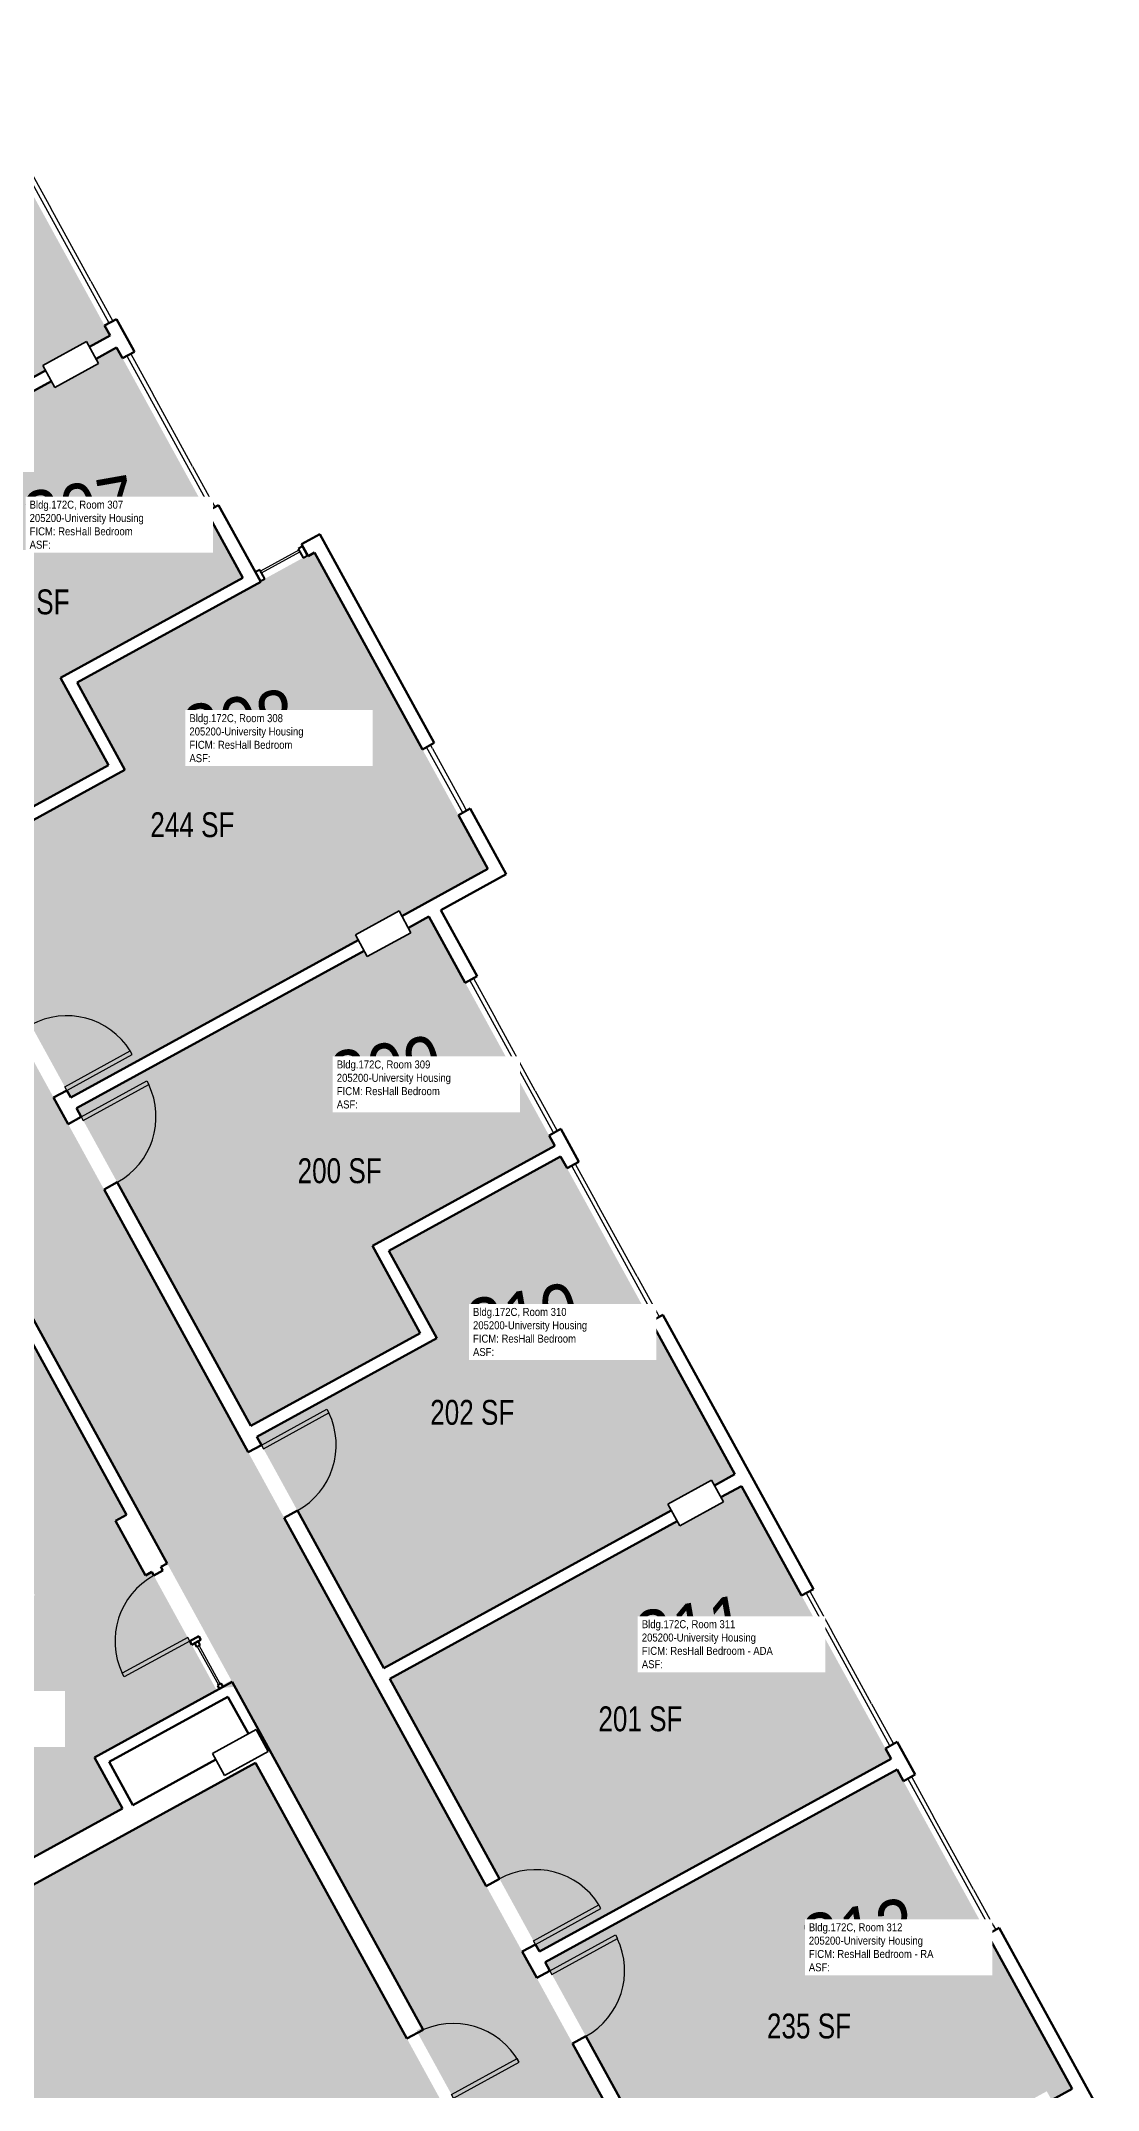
# Model space of a CAD drawing. Header units: inches. Extents: x 69235346 to 69237503, y 27657583 to 27660092.
# Drawn here: x 69236175 to 69236685, y 27659095 to 27660083 of the extents above; entities that cross this region are included whole.
import ezdxf
from ezdxf.enums import TextEntityAlignment as Align

# ---------------------------------------------------------------- set-up
doc = ezdxf.new("R2010")
doc.units = ezdxf.units.IN
doc.header["$LTSCALE"] = 100
doc.header["$MEASUREMENT"] = 0
for name, color, linetype in [('A-COLS', 5, 'CONTINUOUS'), ('A-DOOR', 2, 'CONTINUOUS'), ('A-GLAZ', 1, 'CONTINUOUS'), ('A-IDEN-RNUM', 7, 'CONTINUOUS'), ('A-IDEN-SNUM', 4, 'CONTINUOUS'), ('A-IDEN-VNUM', 4, 'CONTINUOUS'), ('A-WALL', 5, 'CONTINUOUS'), ('AREA-TEXT', 3, 'CONTINUOUS'), ('Rooms-Category-Color', 7, 'CONTINUOUS'), ('Rooms-College-Color', 7, 'CONTINUOUS'), ('Rooms-Department-Color', 7, 'CONTINUOUS'), ('Rooms-Division-Color', 7, 'CONTINUOUS'), ('Rooms-Information', 7, 'CONTINUOUS')]:
    doc.layers.add(name, color=color, linetype=linetype)
doc.styles.add('CP_AREA', font='arial.ttf', dxfattribs={"height": 15})
doc.styles.add('CP_ROOMSNUMBER', font='arial.ttf', dxfattribs={"height": 1})
doc.styles.add('CP_ROOMVNUMBER', font='arial.ttf', dxfattribs={"width": 0.85, "height": 0.075})

# ---------------------------------------------------------------- blocks, each defined once
blk = doc.blocks.new('Single-Flush Vision - 36_ x 84_-3807650-LEVEL 3')
at = {"layer": 'A-DOOR'}
for p, q in [((16, 2.9375), (16, 38.9375)), ((18, 38.9375), (16, 38.9375)), ((18, 2.9375), (18, 38.9375)), ((18, 2.9375), (16, 2.9375))]:
    blk.add_line(p, q, dxfattribs=at)
at = {"layer": 'A-DOOR', "lineweight": 25}
blk.add_arc((18, 2.9375), 36, 90, 180, dxfattribs=at)
blk = doc.blocks.new('08_Single-Flush - 08_Single-Flush_3_-0_ x 7_-0_-5597139-LEVEL 3')
at = {"layer": 'A-DOOR', "color": 7}
for p, q in [((16, -3.62), (16, -39.57)), ((18, -3.62), (16, -3.62)), ((18, -3.62), (18, -39.57)), ((18, -39.57), (16, -39.57))]:
    blk.add_line(p, q, dxfattribs=at)
at = {"layer": 'A-DOOR', "lineweight": 25}
blk.add_arc((18, -3.62), 36, 180, 266.81526, dxfattribs=at)
blk = doc.blocks.new('08_Single-Flush - 08_Single-Flush_3_-0_ x 7_-0_-5597140-LEVEL 3')
at = {"layer": 'A-DOOR', "color": 7}
for p, q in [((16, 3.62), (16, 39.57)), ((18, 39.57), (16, 39.57)), ((18, 3.62), (18, 39.57)), ((18, 3.62), (16, 3.62))]:
    blk.add_line(p, q, dxfattribs=at)
at = {"layer": 'A-DOOR', "lineweight": 25}
blk.add_arc((18, 3.62), 36, 93.18474, 180, dxfattribs=at)
blk = doc.blocks.new('08_Single-Flush - 08_Single-Flush_3_-0_ x 7_-0_-3393117-LEVEL 3')
at = {"layer": 'A-DOOR', "color": 7}
for p, q in [((16, -2.5), (16, -38.44)), ((18, -2.5), (16, -2.5)), ((18, -2.5), (18, -38.44)), ((18, -38.44), (16, -38.44))]:
    blk.add_line(p, q, dxfattribs=at)
at = {"layer": 'A-DOOR', "lineweight": 25}
blk.add_arc((18, -2.5), 36, 180, 266.81526, dxfattribs=at)

msp = doc.modelspace()

# ---------------------------------------------------------------- hatches: boundary and pattern name
at = {"layer": 'Rooms-Category-Color', "true_color": 0x728ef3}
for points in [[(69235966.8, 27659993), (69235972.27, 27659983.02), (69235976.43, 27659985.31), (69235987.97, 27659964.26), (69235983.81, 27659961.98), (69236016.41, 27659902.54), (69236011.04, 27659899.59), (69236039.24, 27659848.17), (69236177.72, 27659924.12), (69236177.77, 27659924.15), (69236176.45, 27659926.56), (69236197.44, 27659938.07), (69236198.85, 27659935.5), (69236208.77, 27659940.94), (69236130.87, 27660082.98)], [(69236184.89, 27659776.01), (69236272.78, 27659824.22), (69236211.89, 27659935.24), (69236201.98, 27659929.8), (69236203.21, 27659927.55), (69236182.17, 27659916.01), (69236180.54, 27659918.97), (69236042.06, 27659843.02), (69236126.43, 27659689.2), (69236207.97, 27659733.92)], [(69236328.29, 27659649.58), (69236326.91, 27659652.1), (69236347.95, 27659663.64), (69236349.33, 27659661.12), (69236362.1, 27659668.12), (69236390.81, 27659683.87), (69236307.17, 27659836.38), (69236304.11, 27659834.69), (69236303.92, 27659835.02), (69236281.13, 27659822.52), (69236281.31, 27659822.19), (69236192.86, 27659773.68), (69236215.94, 27659731.6), (69236129.25, 27659684.05), (69236189.81, 27659573.63)], [(69236352.46, 27659655.42), (69236353.72, 27659653.12), (69236332.68, 27659641.57), (69236331.11, 27659644.42), (69236192.63, 27659568.48), (69236276.64, 27659415.31), (69236358.18, 27659460.03), (69236335.1, 27659502.12), (69236422.99, 27659550.33), (69236362.38, 27659660.86)], [(69236425.82, 27659545.18), (69236343.07, 27659499.79), (69236366.15, 27659457.71), (69236279.46, 27659410.16), (69236340.65, 27659298.59), (69236479.13, 27659374.54), (69236477.42, 27659377.66), (69236498.46, 27659389.2), (69236499.87, 27659386.63), (69236509.79, 27659392.06)], [(69236415.61, 27659161.92), (69236585.05, 27659254.85), (69236512.92, 27659386.37), (69236503, 27659380.93), (69236504.23, 27659378.68), (69236486.04, 27659368.7), (69236483.19, 27659367.14), (69236481.95, 27659369.39), (69236343.48, 27659293.44)], [(69236587.87, 27659249.7), (69236418.43, 27659156.77), (69236503.06, 27659002.45), (69236526.31, 27659015.2), (69236591.34, 27659050.87), (69236594.63, 27659052.67), (69236594.39, 27659053.11), (69236596.96, 27659054.52), (69236641.3, 27659078.84), (69236638.99, 27659083.06), (69236660.03, 27659094.6), (69236662.34, 27659090.38), (69236672.26, 27659095.82)]]:
    msp.add_hatch(color=171, dxfattribs=at).paths.add_polyline_path(points)
at = {"layer": 'Rooms-Category-Color', "true_color": 0xadadad}
for points in [[(69236449.27, 27658960.69), (69236501.88, 27658989.54), (69236410.66, 27659155.86), (69236335.71, 27659292.53), (69236271.69, 27659409.25), (69236184.87, 27659567.57), (69236121.48, 27659683.14), (69236034.29, 27659842.11), (69236004.68, 27659896.11), (69235987.47, 27659927.49), (69235934.92, 27659898.67), (69235999.95, 27659780.08), (69235987.08, 27659773.02), (69235729.02, 27659631.5), (69235716.15, 27659624.43), (69235651.11, 27659743.02), (69235599.07, 27659714.48), (69235598.5, 27659714.17), (69235611.91, 27659689.72), (69235616.11, 27659682.06), (69235646.11, 27659627.37), (69235648.15, 27659623.64), (69235648.18, 27659623.58), (69235720.73, 27659491.3), (69235796.29, 27659353.53), (69235871.24, 27659216.86), (69235921.5, 27659125.23), (69235974.1, 27659154.08), (69235971.5, 27659158.82), (69235944.34, 27659208.36), (69235937.36, 27659221.07), (69235835.39, 27659407.01), (69235747.85, 27659566.62), (69235745, 27659571.83), (69235803.2, 27659603.74), (69235804.64, 27659601.11), (69235836.2, 27659618.42), (69235834.76, 27659621.05), (69235846.38, 27659627.43), (69235847.82, 27659624.8), (69235879.39, 27659642.11), (69235877.94, 27659644.74), (69235933.07, 27659674.97), (69236023.55, 27659724.59), (69236028.75, 27659727.45), (69236099.4, 27659598.63), (69236096.77, 27659597.19), (69236115.16, 27659563.65), (69236117.79, 27659565.09), (69236119.17, 27659562.57), (69236221.84, 27659375.38), (69236236.56, 27659348.53), (69236264.6, 27659297.4), (69236267.14, 27659292.77), (69236261.88, 27659289.89), (69236262.36, 27659289.01), (69236268.88, 27659289.6), (69236282.83, 27659264.17), (69236358.99, 27659125.29), (69236356.36, 27659123.85), (69236375.3, 27659089.32), (69236377.93, 27659090.77), (69236386.67, 27659074.83), (69236399.89, 27659050.72), (69236401.63, 27659047.55), (69236401.66, 27659047.49), (69236441.54, 27658974.77)], [(69236260.17, 27659287.81), (69236228.84, 27659344.94), (69236225.77, 27659343.25), (69236211.32, 27659369.61), (69236216.69, 27659372.55), (69236119.91, 27659549.01), (69235992.61, 27659479.19), (69236022.67, 27659424.39), (69236099.61, 27659466.59), (69236103.09, 27659460.23), (69236026.15, 27659418.04), (69236046.11, 27659381.65), (69236123.05, 27659423.84), (69236126.53, 27659417.49), (69236049.6, 27659375.29), (69236069.55, 27659338.9), (69236146.49, 27659381.1), (69236149.98, 27659374.74), (69236073.04, 27659332.55), (69236092.99, 27659296.16), (69236169.93, 27659338.36), (69236172.46, 27659333.75), (69236140.89, 27659316.44), (69236031.79, 27659256.61), (69236032.03, 27659256.17), (69236000.22, 27659239.29), (69235997.7, 27659243.9), (69236074.58, 27659286.06), (69236053.66, 27659324.2), (69235976.78, 27659282.04), (69235974.25, 27659286.64), (69236051.14, 27659328.81), (69236030.22, 27659366.95), (69235953.34, 27659324.78), (69235950.81, 27659329.38), (69236027.7, 27659371.55), (69236006.78, 27659409.69), (69235929.89, 27659367.53), (69235927.37, 27659372.13), (69236004.25, 27659414.29), (69235974.2, 27659469.09), (69235846.46, 27659399.04), (69235942.51, 27659223.9), (69235947.89, 27659226.84), (69235949.28, 27659224.3), (69235944.46, 27659221.65), (69235958.24, 27659196.53), (69235959.99, 27659197.49), (69235979.23, 27659162.42), (69235982.3, 27659164.1), (69235994.39, 27659142.05), (69236054.19, 27659174.84), (69236067.65, 27659150.29), (69236214.69, 27659230.94), (69236201.23, 27659255.49)], [(69236328.26, 27658907.87), (69236328, 27658908.35), (69236284.59, 27658987.49), (69236282.85, 27658990.67), (69236282.82, 27658990.72), (69236263.94, 27659025.14), (69236268.55, 27659027.66), (69236287.45, 27658993.19), (69236359.51, 27659032.71), (69236340.61, 27659067.18), (69236357.43, 27659076.41), (69236371.46, 27659084.1), (69236369.61, 27659087.48), (69236351.21, 27659121.02), (69236278.89, 27659252.89), (69236222.58, 27659222), (69236220.28, 27659220.74), (69236072.1, 27659139.48), (69236070.94, 27659138.84), (69236024.73, 27659113.5), (69236005.22, 27659102.8), (69236002.92, 27659101.54), (69236001.66, 27659103.84), (69235996.22, 27659113.75), (69235985.13, 27659133.98), (69235983.87, 27659136.28), (69235976.93, 27659148.93), (69235928.16, 27659122.18), (69235954.15, 27659074.79), (69235805.53, 27658993.28), (69235784.49, 27658981.74), (69235782.57, 27658980.69), (69235782.85, 27658980.17), (69235939.46, 27658694.63), (69235956.42, 27658703.94), (69235957.2, 27658704.36), (69235960, 27658705.9), (69236095.91, 27658780.44), (69236077.91, 27658813.26), (69236147.07, 27658851.16), (69236101.89, 27658933.62), (69236206.31, 27658990.89), (69236269.51, 27658875.65)]]:
    msp.add_hatch(color=253, dxfattribs=at).paths.add_polyline_path(points)
at = {"layer": 'Rooms-College-Color', "true_color": 0xadadad}
for points in [[(69235966.8, 27659993), (69235972.27, 27659983.02), (69235976.43, 27659985.31), (69235987.97, 27659964.26), (69235983.81, 27659961.98), (69236016.41, 27659902.54), (69236011.04, 27659899.59), (69236039.24, 27659848.17), (69236177.72, 27659924.12), (69236177.77, 27659924.15), (69236176.45, 27659926.56), (69236197.44, 27659938.07), (69236198.85, 27659935.5), (69236208.77, 27659940.94), (69236130.87, 27660082.98)], [(69236184.89, 27659776.01), (69236272.78, 27659824.22), (69236211.89, 27659935.24), (69236201.98, 27659929.8), (69236203.21, 27659927.55), (69236182.17, 27659916.01), (69236180.54, 27659918.97), (69236042.06, 27659843.02), (69236126.43, 27659689.2), (69236207.97, 27659733.92)], [(69236449.27, 27658960.69), (69236501.88, 27658989.54), (69236410.66, 27659155.86), (69236335.71, 27659292.53), (69236271.69, 27659409.25), (69236184.87, 27659567.57), (69236121.48, 27659683.14), (69236034.29, 27659842.11), (69236004.68, 27659896.11), (69235987.47, 27659927.49), (69235934.92, 27659898.67), (69235999.95, 27659780.08), (69235987.08, 27659773.02), (69235729.02, 27659631.5), (69235716.15, 27659624.43), (69235651.11, 27659743.02), (69235599.07, 27659714.48), (69235598.5, 27659714.17), (69235611.91, 27659689.72), (69235616.11, 27659682.06), (69235646.11, 27659627.37), (69235648.15, 27659623.64), (69235648.18, 27659623.58), (69235720.73, 27659491.3), (69235796.29, 27659353.53), (69235871.24, 27659216.86), (69235921.5, 27659125.23), (69235974.1, 27659154.08), (69235971.5, 27659158.82), (69235944.34, 27659208.36), (69235937.36, 27659221.07), (69235835.39, 27659407.01), (69235747.85, 27659566.62), (69235745, 27659571.83), (69235803.2, 27659603.74), (69235804.64, 27659601.11), (69235836.2, 27659618.42), (69235834.76, 27659621.05), (69235846.38, 27659627.43), (69235847.82, 27659624.8), (69235879.39, 27659642.11), (69235877.94, 27659644.74), (69235933.07, 27659674.97), (69236023.55, 27659724.59), (69236028.75, 27659727.45), (69236099.4, 27659598.63), (69236096.77, 27659597.19), (69236115.16, 27659563.65), (69236117.79, 27659565.09), (69236119.17, 27659562.57), (69236221.84, 27659375.38), (69236236.56, 27659348.53), (69236264.6, 27659297.4), (69236267.14, 27659292.77), (69236261.88, 27659289.89), (69236262.36, 27659289.01), (69236268.88, 27659289.6), (69236282.83, 27659264.17), (69236358.99, 27659125.29), (69236356.36, 27659123.85), (69236375.3, 27659089.32), (69236377.93, 27659090.77), (69236386.67, 27659074.83), (69236399.89, 27659050.72), (69236401.63, 27659047.55), (69236401.66, 27659047.49), (69236441.54, 27658974.77)], [(69236328.29, 27659649.58), (69236326.91, 27659652.1), (69236347.95, 27659663.64), (69236349.33, 27659661.12), (69236362.1, 27659668.12), (69236390.81, 27659683.87), (69236307.17, 27659836.38), (69236304.11, 27659834.69), (69236303.92, 27659835.02), (69236281.13, 27659822.52), (69236281.31, 27659822.19), (69236192.86, 27659773.68), (69236215.94, 27659731.6), (69236129.25, 27659684.05), (69236189.81, 27659573.63)], [(69236352.46, 27659655.42), (69236353.72, 27659653.12), (69236332.68, 27659641.57), (69236331.11, 27659644.42), (69236192.63, 27659568.48), (69236276.64, 27659415.31), (69236358.18, 27659460.03), (69236335.1, 27659502.12), (69236422.99, 27659550.33), (69236362.38, 27659660.86)], [(69236260.17, 27659287.81), (69236228.84, 27659344.94), (69236225.77, 27659343.25), (69236211.32, 27659369.61), (69236216.69, 27659372.55), (69236119.91, 27659549.01), (69235992.61, 27659479.19), (69236022.67, 27659424.39), (69236099.61, 27659466.59), (69236103.09, 27659460.23), (69236026.15, 27659418.04), (69236046.11, 27659381.65), (69236123.05, 27659423.84), (69236126.53, 27659417.49), (69236049.6, 27659375.29), (69236069.55, 27659338.9), (69236146.49, 27659381.1), (69236149.98, 27659374.74), (69236073.04, 27659332.55), (69236092.99, 27659296.16), (69236169.93, 27659338.36), (69236172.46, 27659333.75), (69236140.89, 27659316.44), (69236031.79, 27659256.61), (69236032.03, 27659256.17), (69236000.22, 27659239.29), (69235997.7, 27659243.9), (69236074.58, 27659286.06), (69236053.66, 27659324.2), (69235976.78, 27659282.04), (69235974.25, 27659286.64), (69236051.14, 27659328.81), (69236030.22, 27659366.95), (69235953.34, 27659324.78), (69235950.81, 27659329.38), (69236027.7, 27659371.55), (69236006.78, 27659409.69), (69235929.89, 27659367.53), (69235927.37, 27659372.13), (69236004.25, 27659414.29), (69235974.2, 27659469.09), (69235846.46, 27659399.04), (69235942.51, 27659223.9), (69235947.89, 27659226.84), (69235949.28, 27659224.3), (69235944.46, 27659221.65), (69235958.24, 27659196.53), (69235959.99, 27659197.49), (69235979.23, 27659162.42), (69235982.3, 27659164.1), (69235994.39, 27659142.05), (69236054.19, 27659174.84), (69236067.65, 27659150.29), (69236214.69, 27659230.94), (69236201.23, 27659255.49)], [(69236425.82, 27659545.18), (69236343.07, 27659499.79), (69236366.15, 27659457.71), (69236279.46, 27659410.16), (69236340.65, 27659298.59), (69236479.13, 27659374.54), (69236477.42, 27659377.66), (69236498.46, 27659389.2), (69236499.87, 27659386.63), (69236509.79, 27659392.06)], [(69236415.61, 27659161.92), (69236585.05, 27659254.85), (69236512.92, 27659386.37), (69236503, 27659380.93), (69236504.23, 27659378.68), (69236486.04, 27659368.7), (69236483.19, 27659367.14), (69236481.95, 27659369.39), (69236343.48, 27659293.44)], [(69236328.26, 27658907.87), (69236328, 27658908.35), (69236284.59, 27658987.49), (69236282.85, 27658990.67), (69236282.82, 27658990.72), (69236263.94, 27659025.14), (69236268.55, 27659027.66), (69236287.45, 27658993.19), (69236359.51, 27659032.71), (69236340.61, 27659067.18), (69236357.43, 27659076.41), (69236371.46, 27659084.1), (69236369.61, 27659087.48), (69236351.21, 27659121.02), (69236278.89, 27659252.89), (69236222.58, 27659222), (69236220.28, 27659220.74), (69236072.1, 27659139.48), (69236070.94, 27659138.84), (69236024.73, 27659113.5), (69236005.22, 27659102.8), (69236002.92, 27659101.54), (69236001.66, 27659103.84), (69235996.22, 27659113.75), (69235985.13, 27659133.98), (69235983.87, 27659136.28), (69235976.93, 27659148.93), (69235928.16, 27659122.18), (69235954.15, 27659074.79), (69235805.53, 27658993.28), (69235784.49, 27658981.74), (69235782.57, 27658980.69), (69235782.85, 27658980.17), (69235939.46, 27658694.63), (69235956.42, 27658703.94), (69235957.2, 27658704.36), (69235960, 27658705.9), (69236095.91, 27658780.44), (69236077.91, 27658813.26), (69236147.07, 27658851.16), (69236101.89, 27658933.62), (69236206.31, 27658990.89), (69236269.51, 27658875.65)], [(69236587.87, 27659249.7), (69236418.43, 27659156.77), (69236503.06, 27659002.45), (69236526.31, 27659015.2), (69236591.34, 27659050.87), (69236594.63, 27659052.67), (69236594.39, 27659053.11), (69236596.96, 27659054.52), (69236641.3, 27659078.84), (69236638.99, 27659083.06), (69236660.03, 27659094.6), (69236662.34, 27659090.38), (69236672.26, 27659095.82)]]:
    msp.add_hatch(color=253, dxfattribs=at).paths.add_polyline_path(points)
at = {"layer": 'Rooms-Department-Color', "true_color": 0x604aed}
for points in [[(69235966.8, 27659993), (69235972.27, 27659983.02), (69235976.43, 27659985.31), (69235987.97, 27659964.26), (69235983.81, 27659961.98), (69236016.41, 27659902.54), (69236011.04, 27659899.59), (69236039.24, 27659848.17), (69236177.72, 27659924.12), (69236177.77, 27659924.15), (69236176.45, 27659926.56), (69236197.44, 27659938.07), (69236198.85, 27659935.5), (69236208.77, 27659940.94), (69236130.87, 27660082.98)], [(69236184.89, 27659776.01), (69236272.78, 27659824.22), (69236211.89, 27659935.24), (69236201.98, 27659929.8), (69236203.21, 27659927.55), (69236182.17, 27659916.01), (69236180.54, 27659918.97), (69236042.06, 27659843.02), (69236126.43, 27659689.2), (69236207.97, 27659733.92)], [(69236328.29, 27659649.58), (69236326.91, 27659652.1), (69236347.95, 27659663.64), (69236349.33, 27659661.12), (69236362.1, 27659668.12), (69236390.81, 27659683.87), (69236307.17, 27659836.38), (69236304.11, 27659834.69), (69236303.92, 27659835.02), (69236281.13, 27659822.52), (69236281.31, 27659822.19), (69236192.86, 27659773.68), (69236215.94, 27659731.6), (69236129.25, 27659684.05), (69236189.81, 27659573.63)], [(69236352.46, 27659655.42), (69236353.72, 27659653.12), (69236332.68, 27659641.57), (69236331.11, 27659644.42), (69236192.63, 27659568.48), (69236276.64, 27659415.31), (69236358.18, 27659460.03), (69236335.1, 27659502.12), (69236422.99, 27659550.33), (69236362.38, 27659660.86)], [(69236425.82, 27659545.18), (69236343.07, 27659499.79), (69236366.15, 27659457.71), (69236279.46, 27659410.16), (69236340.65, 27659298.59), (69236479.13, 27659374.54), (69236477.42, 27659377.66), (69236498.46, 27659389.2), (69236499.87, 27659386.63), (69236509.79, 27659392.06)], [(69236415.61, 27659161.92), (69236585.05, 27659254.85), (69236512.92, 27659386.37), (69236503, 27659380.93), (69236504.23, 27659378.68), (69236486.04, 27659368.7), (69236483.19, 27659367.14), (69236481.95, 27659369.39), (69236343.48, 27659293.44)], [(69236587.87, 27659249.7), (69236418.43, 27659156.77), (69236503.06, 27659002.45), (69236526.31, 27659015.2), (69236591.34, 27659050.87), (69236594.63, 27659052.67), (69236594.39, 27659053.11), (69236596.96, 27659054.52), (69236641.3, 27659078.84), (69236638.99, 27659083.06), (69236660.03, 27659094.6), (69236662.34, 27659090.38), (69236672.26, 27659095.82)]]:
    msp.add_hatch(color=173, dxfattribs=at).paths.add_polyline_path(points)
at = {"layer": 'Rooms-Department-Color', "true_color": 0xacacac}
for points in [[(69236449.27, 27658960.69), (69236501.88, 27658989.54), (69236410.66, 27659155.86), (69236335.71, 27659292.53), (69236271.69, 27659409.25), (69236184.87, 27659567.57), (69236121.48, 27659683.14), (69236034.29, 27659842.11), (69236004.68, 27659896.11), (69235987.47, 27659927.49), (69235934.92, 27659898.67), (69235999.95, 27659780.08), (69235987.08, 27659773.02), (69235729.02, 27659631.5), (69235716.15, 27659624.43), (69235651.11, 27659743.02), (69235599.07, 27659714.48), (69235598.5, 27659714.17), (69235611.91, 27659689.72), (69235616.11, 27659682.06), (69235646.11, 27659627.37), (69235648.15, 27659623.64), (69235648.18, 27659623.58), (69235720.73, 27659491.3), (69235796.29, 27659353.53), (69235871.24, 27659216.86), (69235921.5, 27659125.23), (69235974.1, 27659154.08), (69235971.5, 27659158.82), (69235944.34, 27659208.36), (69235937.36, 27659221.07), (69235835.39, 27659407.01), (69235747.85, 27659566.62), (69235745, 27659571.83), (69235803.2, 27659603.74), (69235804.64, 27659601.11), (69235836.2, 27659618.42), (69235834.76, 27659621.05), (69235846.38, 27659627.43), (69235847.82, 27659624.8), (69235879.39, 27659642.11), (69235877.94, 27659644.74), (69235933.07, 27659674.97), (69236023.55, 27659724.59), (69236028.75, 27659727.45), (69236099.4, 27659598.63), (69236096.77, 27659597.19), (69236115.16, 27659563.65), (69236117.79, 27659565.09), (69236119.17, 27659562.57), (69236221.84, 27659375.38), (69236236.56, 27659348.53), (69236264.6, 27659297.4), (69236267.14, 27659292.77), (69236261.88, 27659289.89), (69236262.36, 27659289.01), (69236268.88, 27659289.6), (69236282.83, 27659264.17), (69236358.99, 27659125.29), (69236356.36, 27659123.85), (69236375.3, 27659089.32), (69236377.93, 27659090.77), (69236386.67, 27659074.83), (69236399.89, 27659050.72), (69236401.63, 27659047.55), (69236401.66, 27659047.49), (69236441.54, 27658974.77)], [(69236260.17, 27659287.81), (69236228.84, 27659344.94), (69236225.77, 27659343.25), (69236211.32, 27659369.61), (69236216.69, 27659372.55), (69236119.91, 27659549.01), (69235992.61, 27659479.19), (69236022.67, 27659424.39), (69236099.61, 27659466.59), (69236103.09, 27659460.23), (69236026.15, 27659418.04), (69236046.11, 27659381.65), (69236123.05, 27659423.84), (69236126.53, 27659417.49), (69236049.6, 27659375.29), (69236069.55, 27659338.9), (69236146.49, 27659381.1), (69236149.98, 27659374.74), (69236073.04, 27659332.55), (69236092.99, 27659296.16), (69236169.93, 27659338.36), (69236172.46, 27659333.75), (69236140.89, 27659316.44), (69236031.79, 27659256.61), (69236032.03, 27659256.17), (69236000.22, 27659239.29), (69235997.7, 27659243.9), (69236074.58, 27659286.06), (69236053.66, 27659324.2), (69235976.78, 27659282.04), (69235974.25, 27659286.64), (69236051.14, 27659328.81), (69236030.22, 27659366.95), (69235953.34, 27659324.78), (69235950.81, 27659329.38), (69236027.7, 27659371.55), (69236006.78, 27659409.69), (69235929.89, 27659367.53), (69235927.37, 27659372.13), (69236004.25, 27659414.29), (69235974.2, 27659469.09), (69235846.46, 27659399.04), (69235942.51, 27659223.9), (69235947.89, 27659226.84), (69235949.28, 27659224.3), (69235944.46, 27659221.65), (69235958.24, 27659196.53), (69235959.99, 27659197.49), (69235979.23, 27659162.42), (69235982.3, 27659164.1), (69235994.39, 27659142.05), (69236054.19, 27659174.84), (69236067.65, 27659150.29), (69236214.69, 27659230.94), (69236201.23, 27659255.49)], [(69236328.26, 27658907.87), (69236328, 27658908.35), (69236284.59, 27658987.49), (69236282.85, 27658990.67), (69236282.82, 27658990.72), (69236263.94, 27659025.14), (69236268.55, 27659027.66), (69236287.45, 27658993.19), (69236359.51, 27659032.71), (69236340.61, 27659067.18), (69236357.43, 27659076.41), (69236371.46, 27659084.1), (69236369.61, 27659087.48), (69236351.21, 27659121.02), (69236278.89, 27659252.89), (69236222.58, 27659222), (69236220.28, 27659220.74), (69236072.1, 27659139.48), (69236070.94, 27659138.84), (69236024.73, 27659113.5), (69236005.22, 27659102.8), (69236002.92, 27659101.54), (69236001.66, 27659103.84), (69235996.22, 27659113.75), (69235985.13, 27659133.98), (69235983.87, 27659136.28), (69235976.93, 27659148.93), (69235928.16, 27659122.18), (69235954.15, 27659074.79), (69235805.53, 27658993.28), (69235784.49, 27658981.74), (69235782.57, 27658980.69), (69235782.85, 27658980.17), (69235939.46, 27658694.63), (69235956.42, 27658703.94), (69235957.2, 27658704.36), (69235960, 27658705.9), (69236095.91, 27658780.44), (69236077.91, 27658813.26), (69236147.07, 27658851.16), (69236101.89, 27658933.62), (69236206.31, 27658990.89), (69236269.51, 27658875.65)]]:
    msp.add_hatch(color=253, dxfattribs=at).paths.add_polyline_path(points)
at = {"layer": 'Rooms-Division-Color', "true_color": 0x604aed}
for points in [[(69235966.8, 27659993), (69235972.27, 27659983.02), (69235976.43, 27659985.31), (69235987.97, 27659964.26), (69235983.81, 27659961.98), (69236016.41, 27659902.54), (69236011.04, 27659899.59), (69236039.24, 27659848.17), (69236177.72, 27659924.12), (69236177.77, 27659924.15), (69236176.45, 27659926.56), (69236197.44, 27659938.07), (69236198.85, 27659935.5), (69236208.77, 27659940.94), (69236130.87, 27660082.98)], [(69236184.89, 27659776.01), (69236272.78, 27659824.22), (69236211.89, 27659935.24), (69236201.98, 27659929.8), (69236203.21, 27659927.55), (69236182.17, 27659916.01), (69236180.54, 27659918.97), (69236042.06, 27659843.02), (69236126.43, 27659689.2), (69236207.97, 27659733.92)], [(69236328.29, 27659649.58), (69236326.91, 27659652.1), (69236347.95, 27659663.64), (69236349.33, 27659661.12), (69236362.1, 27659668.12), (69236390.81, 27659683.87), (69236307.17, 27659836.38), (69236304.11, 27659834.69), (69236303.92, 27659835.02), (69236281.13, 27659822.52), (69236281.31, 27659822.19), (69236192.86, 27659773.68), (69236215.94, 27659731.6), (69236129.25, 27659684.05), (69236189.81, 27659573.63)], [(69236352.46, 27659655.42), (69236353.72, 27659653.12), (69236332.68, 27659641.57), (69236331.11, 27659644.42), (69236192.63, 27659568.48), (69236276.64, 27659415.31), (69236358.18, 27659460.03), (69236335.1, 27659502.12), (69236422.99, 27659550.33), (69236362.38, 27659660.86)], [(69236425.82, 27659545.18), (69236343.07, 27659499.79), (69236366.15, 27659457.71), (69236279.46, 27659410.16), (69236340.65, 27659298.59), (69236479.13, 27659374.54), (69236477.42, 27659377.66), (69236498.46, 27659389.2), (69236499.87, 27659386.63), (69236509.79, 27659392.06)], [(69236415.61, 27659161.92), (69236585.05, 27659254.85), (69236512.92, 27659386.37), (69236503, 27659380.93), (69236504.23, 27659378.68), (69236486.04, 27659368.7), (69236483.19, 27659367.14), (69236481.95, 27659369.39), (69236343.48, 27659293.44)], [(69236587.87, 27659249.7), (69236418.43, 27659156.77), (69236503.06, 27659002.45), (69236526.31, 27659015.2), (69236591.34, 27659050.87), (69236594.63, 27659052.67), (69236594.39, 27659053.11), (69236596.96, 27659054.52), (69236641.3, 27659078.84), (69236638.99, 27659083.06), (69236660.03, 27659094.6), (69236662.34, 27659090.38), (69236672.26, 27659095.82)]]:
    msp.add_hatch(color=173, dxfattribs=at).paths.add_polyline_path(points)
at = {"layer": 'Rooms-Division-Color', "true_color": 0xadadad}
for points in [[(69236449.27, 27658960.69), (69236501.88, 27658989.54), (69236410.66, 27659155.86), (69236335.71, 27659292.53), (69236271.69, 27659409.25), (69236184.87, 27659567.57), (69236121.48, 27659683.14), (69236034.29, 27659842.11), (69236004.68, 27659896.11), (69235987.47, 27659927.49), (69235934.92, 27659898.67), (69235999.95, 27659780.08), (69235987.08, 27659773.02), (69235729.02, 27659631.5), (69235716.15, 27659624.43), (69235651.11, 27659743.02), (69235599.07, 27659714.48), (69235598.5, 27659714.17), (69235611.91, 27659689.72), (69235616.11, 27659682.06), (69235646.11, 27659627.37), (69235648.15, 27659623.64), (69235648.18, 27659623.58), (69235720.73, 27659491.3), (69235796.29, 27659353.53), (69235871.24, 27659216.86), (69235921.5, 27659125.23), (69235974.1, 27659154.08), (69235971.5, 27659158.82), (69235944.34, 27659208.36), (69235937.36, 27659221.07), (69235835.39, 27659407.01), (69235747.85, 27659566.62), (69235745, 27659571.83), (69235803.2, 27659603.74), (69235804.64, 27659601.11), (69235836.2, 27659618.42), (69235834.76, 27659621.05), (69235846.38, 27659627.43), (69235847.82, 27659624.8), (69235879.39, 27659642.11), (69235877.94, 27659644.74), (69235933.07, 27659674.97), (69236023.55, 27659724.59), (69236028.75, 27659727.45), (69236099.4, 27659598.63), (69236096.77, 27659597.19), (69236115.16, 27659563.65), (69236117.79, 27659565.09), (69236119.17, 27659562.57), (69236221.84, 27659375.38), (69236236.56, 27659348.53), (69236264.6, 27659297.4), (69236267.14, 27659292.77), (69236261.88, 27659289.89), (69236262.36, 27659289.01), (69236268.88, 27659289.6), (69236282.83, 27659264.17), (69236358.99, 27659125.29), (69236356.36, 27659123.85), (69236375.3, 27659089.32), (69236377.93, 27659090.77), (69236386.67, 27659074.83), (69236399.89, 27659050.72), (69236401.63, 27659047.55), (69236401.66, 27659047.49), (69236441.54, 27658974.77)], [(69236260.17, 27659287.81), (69236228.84, 27659344.94), (69236225.77, 27659343.25), (69236211.32, 27659369.61), (69236216.69, 27659372.55), (69236119.91, 27659549.01), (69235992.61, 27659479.19), (69236022.67, 27659424.39), (69236099.61, 27659466.59), (69236103.09, 27659460.23), (69236026.15, 27659418.04), (69236046.11, 27659381.65), (69236123.05, 27659423.84), (69236126.53, 27659417.49), (69236049.6, 27659375.29), (69236069.55, 27659338.9), (69236146.49, 27659381.1), (69236149.98, 27659374.74), (69236073.04, 27659332.55), (69236092.99, 27659296.16), (69236169.93, 27659338.36), (69236172.46, 27659333.75), (69236140.89, 27659316.44), (69236031.79, 27659256.61), (69236032.03, 27659256.17), (69236000.22, 27659239.29), (69235997.7, 27659243.9), (69236074.58, 27659286.06), (69236053.66, 27659324.2), (69235976.78, 27659282.04), (69235974.25, 27659286.64), (69236051.14, 27659328.81), (69236030.22, 27659366.95), (69235953.34, 27659324.78), (69235950.81, 27659329.38), (69236027.7, 27659371.55), (69236006.78, 27659409.69), (69235929.89, 27659367.53), (69235927.37, 27659372.13), (69236004.25, 27659414.29), (69235974.2, 27659469.09), (69235846.46, 27659399.04), (69235942.51, 27659223.9), (69235947.89, 27659226.84), (69235949.28, 27659224.3), (69235944.46, 27659221.65), (69235958.24, 27659196.53), (69235959.99, 27659197.49), (69235979.23, 27659162.42), (69235982.3, 27659164.1), (69235994.39, 27659142.05), (69236054.19, 27659174.84), (69236067.65, 27659150.29), (69236214.69, 27659230.94), (69236201.23, 27659255.49)], [(69236328.26, 27658907.87), (69236328, 27658908.35), (69236284.59, 27658987.49), (69236282.85, 27658990.67), (69236282.82, 27658990.72), (69236263.94, 27659025.14), (69236268.55, 27659027.66), (69236287.45, 27658993.19), (69236359.51, 27659032.71), (69236340.61, 27659067.18), (69236357.43, 27659076.41), (69236371.46, 27659084.1), (69236369.61, 27659087.48), (69236351.21, 27659121.02), (69236278.89, 27659252.89), (69236222.58, 27659222), (69236220.28, 27659220.74), (69236072.1, 27659139.48), (69236070.94, 27659138.84), (69236024.73, 27659113.5), (69236005.22, 27659102.8), (69236002.92, 27659101.54), (69236001.66, 27659103.84), (69235996.22, 27659113.75), (69235985.13, 27659133.98), (69235983.87, 27659136.28), (69235976.93, 27659148.93), (69235928.16, 27659122.18), (69235954.15, 27659074.79), (69235805.53, 27658993.28), (69235784.49, 27658981.74), (69235782.57, 27658980.69), (69235782.85, 27658980.17), (69235939.46, 27658694.63), (69235956.42, 27658703.94), (69235957.2, 27658704.36), (69235960, 27658705.9), (69236095.91, 27658780.44), (69236077.91, 27658813.26), (69236147.07, 27658851.16), (69236101.89, 27658933.62), (69236206.31, 27658990.89), (69236269.51, 27658875.65)]]:
    msp.add_hatch(color=253, dxfattribs=at).paths.add_polyline_path(points)

# ---------------------------------------------------------------- linework, layer by layer
at = {"layer": 'A-COLS', "lineweight": 35}
for p, q in [((69236176.4, 27659926.53), (69236197.44, 27659938.07)), ((69236197.44, 27659938.07), (69236203.21, 27659927.55)), ((69236182.17, 27659916.01), (69236176.4, 27659926.53)), ((69236203.21, 27659927.55), (69236182.17, 27659916.01)), ((69236326.91, 27659652.1), (69236347.95, 27659663.64)), ((69236347.95, 27659663.64), (69236353.72, 27659653.12)), ((69236332.68, 27659641.57), (69236326.91, 27659652.1)), ((69236353.72, 27659653.12), (69236332.68, 27659641.57)), ((69236477.42, 27659377.66), (69236498.46, 27659389.2)), ((69236498.46, 27659389.2), (69236504.23, 27659378.68)), ((69236483.19, 27659367.14), (69236477.42, 27659377.66)), ((69236504.23, 27659378.68), (69236483.19, 27659367.14)), ((69236258.16, 27659257.41), (69236279.21, 27659268.95)), ((69236279.21, 27659268.95), (69236284.98, 27659258.43)), ((69236263.93, 27659246.89), (69236258.16, 27659257.41)), ((69236284.98, 27659258.43), (69236263.93, 27659246.89))]:
    msp.add_line(p, q, dxfattribs=at)
at = {"layer": 'A-GLAZ'}
for p, q in [((69236208.29, 27659947.02), (69236168.02, 27660020.43)), ((69236170.61, 27660019.88), (69236180.23, 27660002.34)), ((69236199.46, 27659967.27), (69236180.23, 27660002.34)), ((69236199.46, 27659967.27), (69236209.08, 27659949.73)), ((69236209.08, 27659949.73), (69236210.04, 27659947.98)), ((69236217.19, 27659930.78), (69236216.94, 27659931.23)), ((69236257.46, 27659857.36), (69236217.19, 27659930.78)), ((69236218.7, 27659932.2), (69236219.66, 27659930.44)), ((69236219.66, 27659930.44), (69236229.28, 27659912.91)), ((69236248.51, 27659877.83), (69236229.28, 27659912.91)), ((69236248.51, 27659877.83), (69236258.13, 27659860.3)), ((69236258.13, 27659860.3), (69236259.21, 27659858.33)), ((69236299.69, 27659837.55), (69236281.28, 27659827.45)), ((69236281.76, 27659826.57), (69236300.17, 27659836.67)), ((69236300.17, 27659836.67), (69236299.69, 27659837.55)), ((69236281.28, 27659827.45), (69236281.76, 27659826.57)), ((69236364.15, 27659741.85), (69236363.19, 27659743.6)), ((69236378.62, 27659710.89), (69236361.21, 27659742.52)), ((69236364.15, 27659741.85), (69236379.54, 27659713.78)), ((69236380.5, 27659712.03), (69236379.54, 27659713.78)), ((69236422.05, 27659557.24), (69236382.03, 27659630.22)), ((69236383.78, 27659631.18), (69236384.74, 27659629.43)), ((69236384.74, 27659629.43), (69236394.36, 27659611.89)), ((69236413.6, 27659576.82), (69236394.36, 27659611.89)), ((69236413.6, 27659576.82), (69236423.21, 27659559.29)), ((69236422.42, 27659556.57), (69236422.05, 27659557.24)), ((69236423.21, 27659559.29), (69236424.18, 27659557.53)), ((69236431.33, 27659540.33), (69236431.08, 27659540.79)), ((69236471.59, 27659466.92), (69236431.33, 27659540.33)), ((69236432.83, 27659541.75), (69236433.79, 27659540)), ((69236433.79, 27659540), (69236443.41, 27659522.46)), ((69236462.64, 27659487.39), (69236443.41, 27659522.46)), ((69236462.64, 27659487.39), (69236472.26, 27659469.85)), ((69236472.26, 27659469.85), (69236473.34, 27659467.88)), ((69236544.21, 27659334.51), (69236544.08, 27659334.74)), ((69236584.47, 27659261.09), (69236544.21, 27659334.51)), ((69236545.83, 27659335.7), (69236546.8, 27659333.95)), ((69236546.8, 27659333.95), (69236556.41, 27659316.41)), ((69236251.67, 27659309.55), (69236250.79, 27659309.07)), ((69236250.79, 27659309.07), (69236260.96, 27659290.53)), ((69236261.84, 27659291.01), (69236251.67, 27659309.55)), ((69236575.65, 27659281.34), (69236556.41, 27659316.41)), ((69236260.96, 27659290.53), (69236261.84, 27659291.01)), ((69236575.65, 27659281.34), (69236585.26, 27659263.81)), ((69236585.26, 27659263.81), (69236586.23, 27659262.05)), ((69236633.15, 27659172.33), (69236593.13, 27659245.31)), ((69236594.88, 27659246.27), (69236595.84, 27659244.52)), ((69236595.84, 27659244.52), (69236605.46, 27659226.98)), ((69236624.7, 27659191.91), (69236605.46, 27659226.98)), ((69236624.7, 27659191.91), (69236634.31, 27659174.37)), ((69236633.64, 27659171.44), (69236633.15, 27659172.33)), ((69236634.31, 27659174.37), (69236635.4, 27659172.4))]:
    msp.add_line(p, q, dxfattribs=at)
at = {"layer": 'A-GLAZ', "lineweight": 40, "extrusion": (0, 0, -1)}
for p, q in [((69236301.52, 27659839.4), (69236299.33, 27659838.2)), ((69236299.33, 27659838.2), (69236301.73, 27659833.82)), ((69236303.92, 27659835.02), (69236301.52, 27659839.4)), ((69236301.73, 27659833.82), (69236303.92, 27659835.02)), ((69236251.14, 27659311.55), (69236249.39, 27659310.59)), ((69236249.39, 27659310.59), (69236250.35, 27659308.83)), ((69236250.35, 27659308.83), (69236252.1, 27659309.79)), ((69236252.1, 27659309.79), (69236251.14, 27659311.55)), ((69236262.28, 27659291.25), (69236260.52, 27659290.29)), ((69236260.52, 27659290.29), (69236261.48, 27659288.53)), ((69236261.48, 27659288.53), (69236263.24, 27659289.49)), ((69236263.24, 27659289.49), (69236262.28, 27659291.25))]:
    msp.add_line(p, q, dxfattribs=at)
at = {"layer": 'A-GLAZ', "lineweight": 40}
for p, q in [((69236280.92, 27659828.1), (69236278.72, 27659826.9)), ((69236278.72, 27659826.9), (69236281.13, 27659822.52)), ((69236283.32, 27659823.72), (69236280.92, 27659828.1)), ((69236281.13, 27659822.52), (69236283.32, 27659823.72))]:
    msp.add_line(p, q, dxfattribs=at)
at = {"layer": 'A-WALL', "lineweight": 50}
for p, q in [((69236208.77, 27659940.94), (69236198.85, 27659935.5)), ((69236211.79, 27659948.94), (69236206.09, 27659945.81)), ((69236206.09, 27659945.81), (69236208.77, 27659940.94)), ((69236220.15, 27659933.71), (69236211.79, 27659948.94)), ((69236201.98, 27659929.8), (69236211.89, 27659935.24)), ((69236211.89, 27659935.24), (69236214.75, 27659930.03)), ((69236214.75, 27659930.03), (69236220.45, 27659933.16)), ((69236220.45, 27659933.16), (69236220.15, 27659933.71)), ((69236177.72, 27659924.12), (69236039.24, 27659848.17)), ((69236042.06, 27659843.02), (69236180.54, 27659918.97)), ((69236260.96, 27659859.29), (69236255.26, 27659856.16)), ((69236255.26, 27659856.16), (69236272.78, 27659824.22)), ((69236281.31, 27659822.19), (69236260.96, 27659859.29)), ((69236309.75, 27659845.2), (69236300.98, 27659840.39)), ((69236364.94, 27659744.56), (69236309.75, 27659845.2)), ((69236300.98, 27659840.39), (69236304.11, 27659834.69)), ((69236304.11, 27659834.69), (69236307.17, 27659836.38)), ((69236307.17, 27659836.38), (69236359.22, 27659741.48)), ((69236272.78, 27659824.22), (69236184.89, 27659776.01)), ((69236192.86, 27659773.68), (69236281.31, 27659822.19)), ((69236184.89, 27659776.01), (69236207.97, 27659733.92)), ((69236215.94, 27659731.6), (69236192.86, 27659773.68)), ((69236359.24, 27659741.44), (69236364.94, 27659744.56)), ((69236207.97, 27659733.92), (69236126.43, 27659689.2)), ((69236129.25, 27659684.05), (69236215.94, 27659731.6)), ((69236382.26, 27659712.99), (69236376.63, 27659709.74)), ((69236399.64, 27659681.29), (69236382.26, 27659712.99)), ((69236376.63, 27659709.74), (69236390.81, 27659683.87)), ((69236390.81, 27659683.87), (69236349.33, 27659661.12)), ((69236368.08, 27659663.98), (69236399.64, 27659681.29)), ((69236385.54, 27659632.14), (69236368.08, 27659663.98)), ((69236352.46, 27659655.42), (69236362.38, 27659660.86)), ((69236362.38, 27659660.86), (69236379.84, 27659629.02)), ((69236328.29, 27659649.58), (69236189.81, 27659573.63)), ((69236192.63, 27659568.48), (69236331.11, 27659644.42)), ((69236379.84, 27659629.02), (69236385.54, 27659632.14)), ((69236187.92, 27659577.08), (69236181.56, 27659573.6)), ((69236189.81, 27659573.63), (69236187.92, 27659577.08)), ((69236236.29, 27659349.02), (69236117.25, 27659566.08)), ((69236181.56, 27659573.6), (69236188.53, 27659560.88)), ((69236194.89, 27659564.37), (69236192.63, 27659568.48)), ((69236188.53, 27659560.88), (69236194.89, 27659564.37)), ((69236425.93, 27659558.49), (69236420.23, 27659555.37)), ((69236420.23, 27659555.37), (69236422.99, 27659550.33)), ((69236434.58, 27659542.71), (69236425.93, 27659558.49)), ((69236422.99, 27659550.33), (69236335.1, 27659502.12)), ((69236343.07, 27659499.79), (69236425.82, 27659545.18)), ((69236425.82, 27659545.18), (69236428.89, 27659539.59)), ((69236428.89, 27659539.59), (69236434.58, 27659542.71)), ((69236212.2, 27659532.8), (69236205.84, 27659529.32)), ((69236205.84, 27659529.32), (69236275.33, 27659402.62)), ((69236276.64, 27659415.31), (69236212.2, 27659532.8)), ((69236335.1, 27659502.12), (69236358.18, 27659460.03)), ((69236366.15, 27659457.71), (69236343.07, 27659499.79)), ((69236150.75, 27659492.78), (69236216.69, 27659372.55)), ((69236475.1, 27659468.84), (69236469.4, 27659465.72)), ((69236547.59, 27659336.66), (69236475.1, 27659468.84)), ((69236358.18, 27659460.03), (69236276.64, 27659415.31)), ((69236279.46, 27659410.16), (69236366.15, 27659457.71)), ((69236469.4, 27659465.72), (69236509.79, 27659392.06)), ((69236281.68, 27659406.11), (69236279.46, 27659410.16)), ((69236275.33, 27659402.62), (69236281.68, 27659406.11)), ((69236509.79, 27659392.06), (69236499.87, 27659386.63)), ((69236503, 27659380.93), (69236512.92, 27659386.37)), ((69236512.92, 27659386.37), (69236541.89, 27659333.54)), ((69236211.32, 27659369.61), (69236216.69, 27659372.55)), ((69236211.32, 27659369.61), (69236225.77, 27659343.25)), ((69236299, 27659374.54), (69236292.64, 27659371.06)), ((69236292.64, 27659371.06), (69236390.01, 27659193.5)), ((69236340.65, 27659298.59), (69236299, 27659374.54)), ((69236479.13, 27659374.54), (69236340.65, 27659298.59)), ((69236343.48, 27659293.44), (69236481.95, 27659369.39)), ((69236233.22, 27659347.34), (69236236.29, 27659349.02)), ((69236225.77, 27659343.25), (69236228.84, 27659344.94)), ((69236228.84, 27659344.94), (69236229.8, 27659343.18)), ((69236229.8, 27659343.18), (69236234.19, 27659345.59)), ((69236234.19, 27659345.59), (69236233.22, 27659347.34)), ((69236541.89, 27659333.54), (69236547.59, 27659336.66)), ((69236251.5, 27659314.02), (69236247.11, 27659311.62)), ((69236247.11, 27659311.62), (69236248.07, 27659309.86)), ((69236248.07, 27659309.86), (69236252.46, 27659312.27)), ((69236252.46, 27659312.27), (69236251.5, 27659314.02)), ((69236267.62, 27659291.9), (69236201.23, 27659255.49)), ((69236359.54, 27659124.3), (69236267.62, 27659291.9)), ((69236396.37, 27659196.99), (69236343.48, 27659293.44)), ((69236208.35, 27659253.41), (69236265.54, 27659284.77)), ((69236265.54, 27659284.77), (69236275.37, 27659266.85)), ((69236587.98, 27659263.01), (69236582.28, 27659259.89)), ((69236582.28, 27659259.89), (69236585.05, 27659254.85)), ((69236596.64, 27659247.23), (69236587.98, 27659263.01)), ((69236002.92, 27659101.54), (69236278.89, 27659252.89)), ((69236214.69, 27659230.94), (69236201.23, 27659255.49)), ((69236219.78, 27659232.58), (69236208.35, 27659253.41)), ((69236259.76, 27659254.51), (69236219.78, 27659232.58)), ((69236278.89, 27659252.89), (69236351.75, 27659120.04)), ((69236585.05, 27659254.85), (69236415.61, 27659161.92)), ((69236418.43, 27659156.77), (69236587.87, 27659249.7)), ((69236587.87, 27659249.7), (69236590.94, 27659244.11)), ((69236590.94, 27659244.11), (69236596.64, 27659247.23)), ((69236214.69, 27659230.94), (69236067.65, 27659150.29)), ((69236390.01, 27659193.5), (69236396.37, 27659196.99)), ((69236637.15, 27659173.36), (69236631.45, 27659170.24)), ((69236631.45, 27659170.24), (69236672.26, 27659095.82)), ((69236684.69, 27659086.67), (69236637.15, 27659173.36)), ((69236413.68, 27659165.43), (69236407.33, 27659161.94)), ((69236407.33, 27659161.94), (69236414.3, 27659149.23)), ((69236415.61, 27659161.92), (69236413.68, 27659165.43)), ((69236414.3, 27659149.23), (69236420.65, 27659152.71)), ((69236420.65, 27659152.71), (69236418.43, 27659156.77)), ((69236351.75, 27659120.04), (69236359.54, 27659124.3)), ((69236437.97, 27659121.15), (69236431.61, 27659117.66)), ((69236503.06, 27659002.45), (69236437.97, 27659121.15)), ((69236431.61, 27659117.66), (69236501.94, 27658989.43)), ((69236672.26, 27659095.82), (69236662.34, 27659090.38))]:
    msp.add_line(p, q, dxfattribs=at)

# ---------------------------------------------------------------- block references
at = {"layer": 'A-DOOR'}
for name, p, rotation in [('08_Single-Flush - 08_Single-Flush_3_-0_ x 7_-0_-5597140-LEVEL 3', (69236176.08, 27659591.12), 298.7419062210524), ('08_Single-Flush - 08_Single-Flush_3_-0_ x 7_-0_-5597139-LEVEL 3', (69236200.37, 27659546.84), 118.7419062210524), ('08_Single-Flush - 08_Single-Flush_3_-0_ x 7_-0_-5597139-LEVEL 3', (69236287.16, 27659388.58), 118.7419062210524), ('08_Single-Flush - 08_Single-Flush_3_-0_ x 7_-0_-3393117-LEVEL 3', (69236240.65, 27659328.6), 298.7419062210524), ('08_Single-Flush - 08_Single-Flush_3_-0_ x 7_-0_-5597140-LEVEL 3', (69236401.85, 27659179.47), 298.7419062210524), ('08_Single-Flush - 08_Single-Flush_3_-0_ x 7_-0_-5597139-LEVEL 3', (69236426.13, 27659135.19), 118.7419062210524), ('Single-Flush Vision - 36_ x 84_-3807650-LEVEL 3', (69236362.99, 27659105.67), 298.7419062210524)]:
    msp.add_blockref(name, p, dxfattribs=dict(at, rotation=rotation))

# ---------------------------------------------------------------- texts
at = {"layer": 'A-IDEN-RNUM', "style": 'CP_ROOMSNUMBER'}
for s, p in [('0307-00', (69236190.21, 27659847.02)), ('0308-00', (69236267.18, 27659744.11)), ('0309-00', (69236338.18, 27659577.15)), ('0310-00', (69236403.81, 27659454.72)), ('0311-00', (69236485.14, 27659307.34)), ('0312-00', (69236565.6, 27659161.21))]:
    msp.add_text(s, height=1, dxfattribs=at).set_placement(p)
at = {"layer": 'A-IDEN-SNUM', "style": 'CP_ROOMSNUMBER'}
for s, p in [('172C030700', (69236190.3, 27659847.01)), ('172C030800', (69236267.26, 27659744.1)), ('172C030900', (69236338.27, 27659577.14)), ('172C031000', (69236403.89, 27659457.84)), ('172C031100', (69236485.22, 27659307.32)), ('172C031200', (69236565.69, 27659161.2))]:
    msp.add_text(s, height=1, dxfattribs=at).set_placement(p)
at = {"layer": 'A-IDEN-VNUM', "style": 'CP_ROOMVNUMBER', "width": 0.85}
for s, p in [('307', (69236170, 27659838.18)), ('308', (69236246.97, 27659735.27)), ('309', (69236317.98, 27659568.32)), ('310', (69236383.6, 27659449.02)), ('311', (69236464.93, 27659298.5)), ('312', (69236545.39, 27659152.38))]:
    msp.add_text(s, height=27, rotation=9.9791, dxfattribs=at).set_placement(p)
at = {"layer": 'AREA-TEXT', "style": 'CP_AREA', "width": 0.75}
for s, p in [('201 SF', (69236168.96, 27659812.58)), ('244 SF', (69236248.4, 27659705.17)), ('200 SF', (69236319.36, 27659538.36)), ('202 SF', (69236383.24, 27659421.88)), ('201 SF', (69236464.26, 27659274.14)), ('235 SF', (69236545.47, 27659126.07))]:
    msp.add_text(s, height=12, dxfattribs=at).set_placement(p, align=Align.MIDDLE_CENTER)

# ---------------------------------------------------------------- next in the draw order: texts
at = {"layer": 'Rooms-Information', "char_height": 3.8571, "width": 86.4, "attachment_point": 7, "style": 'CP_ROOMVNUMBER', "bg_fill": 3, "box_fill_scale": 1.5, "bg_fill_color": 256, "bg_fill_true_color": 13158600, "bg_fill_transparency": 0}
for s, insert in [('Bldg.172C, Room 307^M^J205200-University Housing^M^JFICM: ResHall Bedroom^M^JASF: ', (69236170, 27659838.18)), ('Bldg.172C, Room 308^M^J205200-University Housing^M^JFICM: ResHall Bedroom^M^JASF: ', (69236246.97, 27659735.27)), ('Bldg.172C, Room 309^M^J205200-University Housing^M^JFICM: ResHall Bedroom^M^JASF: ', (69236317.98, 27659568.32)), ('Bldg.172C, Room 310^M^J205200-University Housing^M^JFICM: ResHall Bedroom^M^JASF: ', (69236383.6, 27659449.02)), ('Bldg.172C, Room 311^M^J205200-University Housing^M^JFICM: ResHall Bedroom - ADA^M^JASF: ', (69236464.93, 27659298.5)), ('Bldg.172C, Room 330^M^J205200-University Housing^M^JFICM: All Gender Restroom^M^JASF: ', (69236098.69, 27659262.41)), ('Bldg.172C, Room 312^M^J205200-University Housing^M^JFICM: ResHall Bedroom - RA^M^JASF: ', (69236545.39, 27659152.38))]:
    msp.add_mtext(s, dxfattribs=dict(at, insert=insert))

doc.saveas('drawing.dxf')
